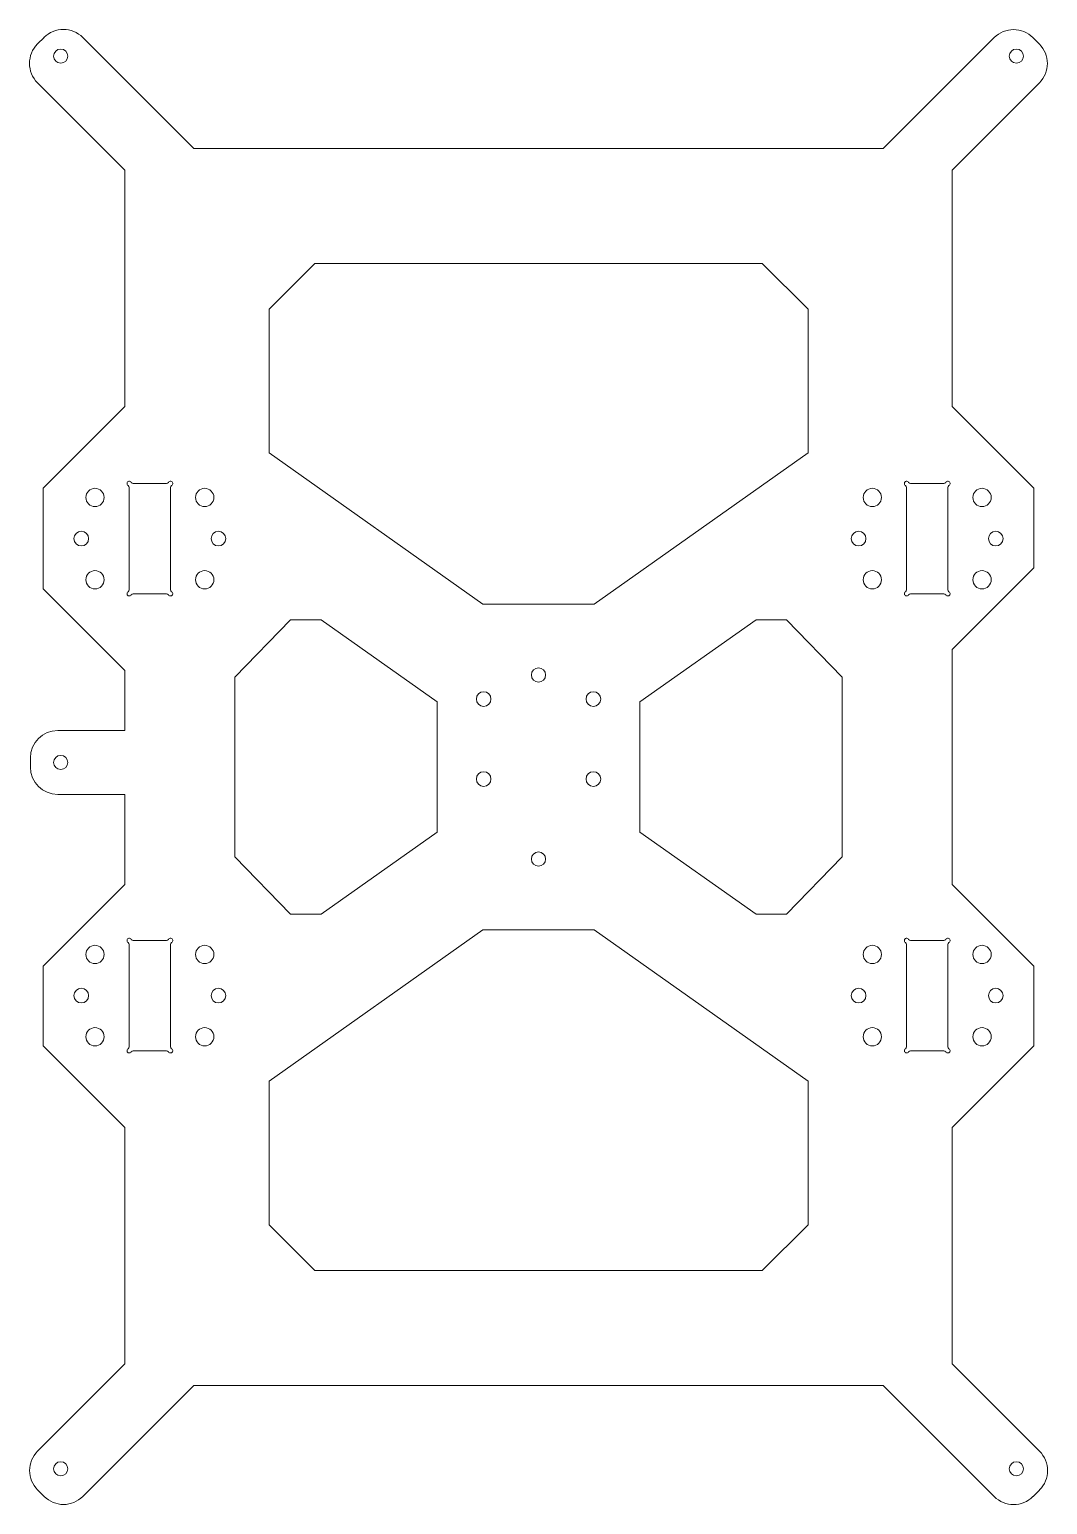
# Model space of a CAD drawing. Header units: millimetres. Extents: x -84 to 139, y -161 to 161.
import ezdxf

# ---------------------------------------------------------------- set-up
doc = ezdxf.new("R2010")
doc.units = ezdxf.units.MM

msp = doc.modelspace()

# ---------------------------------------------------------------- linework, layer by layer
at = {"color": 7, "linetype": 'Continuous', "lineweight": 15}
for p, q in [((-80.75, 159.56), (-82.16, 158.15)), ((-47.99, 135.29), (-72.26, 159.56)), ((127.04, 159.54), (102.79, 135.29)), ((136.94, 158.13), (135.53, 159.54)), ((-82.16, 149.66), (-63.05, 130.55)), ((117.85, 130.55), (136.94, 149.64)), ((102.79, 135.29), (-47.99, 135.29)), ((-63.05, 130.55), (-63.05, 78.87)), ((117.85, 78.87), (117.85, 130.55)), ((-21.54, 110.14), (-31.54, 100.14)), ((76.34, 110.14), (-21.54, 110.14)), ((86.34, 100.14), (76.34, 110.14)), ((-31.54, 100.14), (-31.54, 68.7)), ((86.34, 68.7), (86.34, 100.14)), ((-63.05, 78.87), (-80.93, 60.99)), ((135.73, 60.99), (117.85, 78.87)), ((-31.54, 68.7), (15.22, 35.63)), ((39.58, 35.63), (86.34, 68.7)), ((-53.97, 62.01), (-61.23, 62.01)), ((116.03, 62.01), (108.77, 62.01)), ((-80.93, 60.99), (-80.93, 39.01)), ((-62.1, 61.14), (-62.1, 38.77)), ((-53.1, 38.77), (-53.1, 61.14)), ((107.9, 61.14), (107.9, 38.77)), ((116.9, 38.77), (116.9, 61.14)), ((135.73, 43.57), (135.73, 60.99)), ((117.85, 25.68), (135.73, 43.57)), ((-80.93, 39.01), (-63.05, 21.13)), ((-61.23, 37.91), (-53.97, 37.91)), ((15.22, 35.63), (39.58, 35.63)), ((108.77, 37.91), (116.03, 37.91)), ((-26.84, 32.22), (-39.04, 19.63)), ((-20.16, 32.22), (-26.84, 32.22)), ((5.24, 14.25), (-20.16, 32.22)), ((74.96, 32.22), (49.55, 14.25)), ((81.64, 32.22), (74.96, 32.22)), ((93.83, 19.63), (81.64, 32.22)), ((117.85, -25.68), (117.85, 25.68)), ((-63.05, 21.13), (-63.05, 8)), ((-39.04, 19.63), (-39.04, -19.63)), ((93.83, -19.63), (93.83, 19.63)), ((5.24, -14.25), (5.24, 14.25)), ((49.55, 14.25), (49.55, -14.25)), ((-63.05, 8), (-77.73, 8)), ((-83.73, 2), (-83.73, 0)), ((-77.73, -6), (-63.05, -6)), ((-63.05, -6), (-63.05, -25.68)), ((-20.16, -32.22), (5.24, -14.25)), ((49.55, -14.25), (74.96, -32.22)), ((-39.04, -19.63), (-26.84, -32.22)), ((81.64, -32.22), (93.83, -19.63)), ((-63.05, -25.68), (-80.93, -43.57)), ((135.73, -43.57), (117.85, -25.68)), ((-26.84, -32.22), (-20.16, -32.22)), ((74.96, -32.22), (81.64, -32.22)), ((-53.97, -37.95), (-61.23, -37.95)), ((15.22, -35.63), (-31.54, -68.7)), ((39.58, -35.63), (15.22, -35.63)), ((86.34, -68.7), (39.58, -35.63)), ((116.03, -37.95), (108.77, -37.95)), ((-62.1, -38.82), (-62.1, -61.19)), ((-53.1, -61.19), (-53.1, -38.82)), ((107.9, -38.82), (107.9, -61.19)), ((116.9, -61.19), (116.9, -38.82)), ((-80.93, -43.57), (-80.93, -60.99)), ((135.73, -60.99), (135.73, -43.57)), ((-80.93, -60.99), (-63.05, -78.87)), ((117.85, -78.87), (135.73, -60.99)), ((-61.23, -62.05), (-53.97, -62.05)), ((108.77, -62.05), (116.03, -62.05)), ((-31.54, -68.7), (-31.54, -100.14)), ((86.34, -100.14), (86.34, -68.7)), ((-63.05, -78.87), (-63.05, -130.55)), ((117.85, -130.55), (117.85, -78.87)), ((-31.54, -100.14), (-21.54, -110.14)), ((76.34, -110.14), (86.34, -100.14)), ((-21.54, -110.14), (76.34, -110.14)), ((-63.05, -130.55), (-82.14, -149.64)), ((136.95, -149.65), (117.85, -130.55)), ((-72.24, -159.54), (-47.99, -135.29)), ((-47.99, -135.29), (102.79, -135.29)), ((102.79, -135.29), (127.05, -159.55)), ((-82.14, -158.13), (-80.73, -159.54)), ((135.54, -159.55), (136.95, -158.14))]:
    msp.add_line(p, q, dxfattribs=at)
for centre, radius in [((-77.1, 155.5), 1.55), ((131.9, 155.5), 1.55), ((-69.6, 58.96), 2), ((-45.6, 58.96), 2), ((100.4, 58.96), 2), ((124.4, 58.96), 2), ((-72.6, 49.96), 1.6), ((-42.6, 49.96), 1.6), ((97.4, 49.96), 1.6), ((127.4, 49.96), 1.6), ((-69.6, 40.96), 2), ((-45.6, 40.96), 2), ((100.4, 40.96), 2), ((124.4, 40.96), 2), ((27.4, 20.13), 1.55), ((15.4, 14.87), 1.6), ((39.4, 14.87), 1.6), ((-77.1, 1), 1.55), ((15.4, -2.63), 1.6), ((39.4, -2.63), 1.6), ((27.4, -20.13), 1.55), ((-69.6, -41), 2), ((-45.6, -41), 2), ((100.4, -41), 2), ((124.4, -41), 2), ((-72.6, -50), 1.6), ((-42.6, -50), 1.6), ((97.4, -50), 1.6), ((127.4, -50), 1.6), ((-69.6, -59), 2), ((-45.6, -59), 2), ((100.4, -59), 2), ((124.4, -59), 2), ((-77.1, -153.5), 1.55), ((131.9, -153.5), 1.55)]:
    msp.add_circle(centre, radius, dxfattribs=at)
for centre, radius, start, end in [((-76.51, 155.32), 6, 45, 135), ((-77.92, 153.91), 6, 135, 225), ((131.29, 155.3), 6, 45, 135), ((132.7, 153.89), 6, 315, 45), ((-62.1, 62.01), 0.5, 30, 239.9997), ((-62.6, 61.14), 0.5, 360, 59.9998), ((-61.23, 62.51), 0.5, 210.0001, 270.0001), ((-53.97, 62.51), 0.5, 270, 329.9998), ((-53.1, 62.01), 0.5, 300, 149.9997), ((-52.6, 61.14), 0.5, 120, 179.9996), ((107.9, 62.01), 0.5, 30, 239.9997), ((107.4, 61.14), 0.5, 360, 59.9998), ((108.77, 62.51), 0.5, 210.0001, 270.0001), ((116.03, 62.51), 0.5, 270, 329.9998), ((116.9, 62.01), 0.5, 300, 149.9997), ((117.4, 61.14), 0.5, 120, 179.9996), ((-62.6, 38.77), 0.5, 300.0001, 360), ((-52.6, 38.77), 0.5, 180, 240), ((107.4, 38.77), 0.5, 300.0001, 360), ((117.4, 38.77), 0.5, 180, 240), ((-62.1, 37.91), 0.5, 120.0002, 330), ((-61.23, 37.41), 0.5, 90, 150), ((-53.97, 37.41), 0.5, 30.0002, 90), ((-53.1, 37.91), 0.5, 210.0002, 60), ((107.9, 37.91), 0.5, 120.0002, 330), ((108.77, 37.41), 0.5, 90, 150), ((116.03, 37.41), 0.5, 30.0002, 90), ((116.9, 37.91), 0.5, 210.0002, 60), ((-77.73, 2), 6, 90, 180), ((-77.73, 0), 6, 180, 270), ((-62.1, -37.95), 0.5, 30, 239.9997), ((-62.6, -38.82), 0.5, 360, 59.9998), ((-61.23, -37.45), 0.5, 210.0001, 270.0001), ((-53.97, -37.45), 0.5, 270, 329.9998), ((-53.1, -37.95), 0.5, 300, 149.9997), ((-52.6, -38.82), 0.5, 120, 179.9996), ((107.9, -37.95), 0.5, 30, 239.9997), ((107.4, -38.82), 0.5, 360, 59.9998), ((108.77, -37.45), 0.5, 210.0001, 270.0001), ((116.03, -37.45), 0.5, 270, 329.9998), ((116.9, -37.95), 0.5, 300, 149.9997), ((117.4, -38.82), 0.5, 120, 179.9996), ((-62.6, -61.19), 0.5, 300.0001, 360), ((-52.6, -61.19), 0.5, 180, 240), ((107.4, -61.19), 0.5, 300.0001, 360), ((117.4, -61.19), 0.5, 180, 240), ((-62.1, -62.05), 0.5, 120.0002, 330), ((-61.23, -62.55), 0.5, 90, 150), ((-53.97, -62.55), 0.5, 30.0002, 90), ((-53.1, -62.05), 0.5, 210.0002, 60), ((107.9, -62.05), 0.5, 120.0002, 330), ((108.77, -62.55), 0.5, 90, 150), ((116.03, -62.55), 0.5, 30.0002, 90), ((116.9, -62.05), 0.5, 210.0002, 60), ((-77.9, -153.88), 6, 135, 225), ((132.71, -153.89), 6, 315, 45), ((-76.48, -155.3), 6, 225, 315), ((131.29, -155.31), 6, 225, 315)]:
    msp.add_arc(centre, radius, start, end, dxfattribs=at)

doc.saveas('drawing.dxf')
